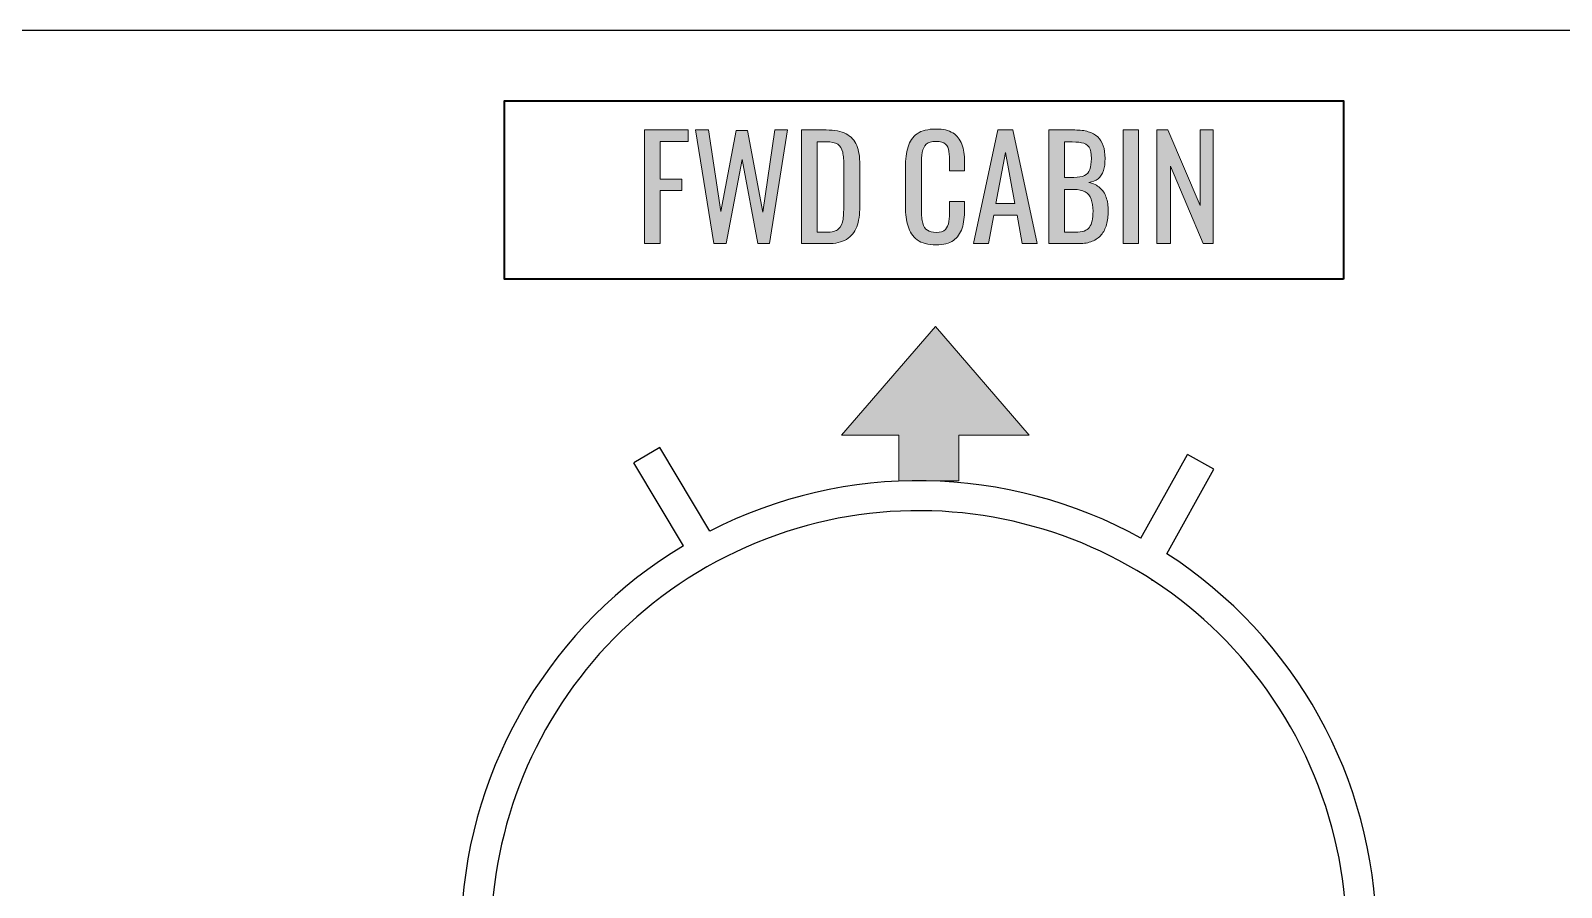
# Model space of a CAD drawing. Header units: inches. Extents: x 63 to 550, y 310 to 482.
# Drawn here: x 262.1 to 338.5, y 438.8 to 481.5 of the extents above; entities that cross this region are included whole.
import ezdxf

# ---------------------------------------------------------------- set-up
doc = ezdxf.new("R2010")
doc.units = ezdxf.units.IN
doc.header["$MEASUREMENT"] = 0
for name, color, linetype in [('Air Cond_Holes v2_0', 7, 'Continuous'), ('LINES', 7, 'Continuous'), ('TEXT', 7, 'Continuous')]:
    doc.layers.add(name, color=color, linetype=linetype)

# ---------------------------------------------------------------- blocks, each defined once
blk = doc.blocks.new('block 31')
at = {"color": 7, "lineweight": 25}
blk.add_open_spline([(316.043, 417.123), (326.573, 422.429), (330.809, 435.267), (325.503, 445.798), (320.197, 456.329), (307.359, 460.564), (296.828, 455.259), (286.298, 449.953), (282.062, 437.115), (287.368, 426.584), (289.282, 422.785), (292.287, 419.644), (295.998, 417.565)], degree=3, knots=[0, 0, 0, 0, 1, 1, 1, 2, 2, 2, 3, 3, 3, 4, 4, 4, 4], dxfattribs=at)
blk = doc.blocks.new('block 33')
at = {"color": 7, "lineweight": 25}
blk.add_open_spline([(329.278, 436.546), (329.16, 444.185), (325.231, 451.26), (318.81, 455.399)], degree=3, dxfattribs=at)
blk = doc.blocks.new('block 34')
at = {"color": 7, "lineweight": 25}
blk.add_open_spline([(317.522, 456.17), (310.855, 459.871), (302.781, 460.003), (295.997, 456.521)], degree=3, dxfattribs=at)
blk = doc.blocks.new('block 35')
at = {"color": 7, "lineweight": 25}
blk.add_open_spline([(294.685, 455.792), (288.153, 451.878), (284.001, 444.966), (283.611, 437.362)], degree=3, dxfattribs=at)
blk = doc.blocks.new('block 49')
at = {"color": 7, "lineweight": 25}
blk.add_lwpolyline([(316.781, 454.841), (316.793, 454.862)], dxfattribs=at)
blk = doc.blocks.new('block 50')
at = {"color": 7, "lineweight": 25}
blk.add_lwpolyline([(317.522, 456.17), (319.848, 460.342)], dxfattribs=at)
blk = doc.blocks.new('block 51')
at = {"color": 7, "lineweight": 25}
blk.add_lwpolyline([(318.066, 454.064), (318.079, 454.088)], dxfattribs=at)
blk = doc.blocks.new('block 52')
at = {"color": 7, "lineweight": 25}
blk.add_lwpolyline([(318.81, 455.399), (321.159, 459.612)], dxfattribs=at)
blk = doc.blocks.new('block 53')
at = {"color": 7, "lineweight": 25}
blk.add_lwpolyline([(321.159, 459.612), (319.848, 460.342)], dxfattribs=at)
blk = doc.blocks.new('block 54')
at = {"color": 7, "lineweight": 25}
blk.add_lwpolyline([(294.685, 455.792), (292.214, 459.928)], dxfattribs=at)
blk = doc.blocks.new('block 55')
at = {"color": 7, "lineweight": 25}
blk.add_lwpolyline([(295.997, 456.521), (293.502, 460.697)], dxfattribs=at)
blk = doc.blocks.new('block 56')
at = {"color": 7, "lineweight": 25}
blk.add_lwpolyline([(293.502, 460.697), (292.214, 459.928)], dxfattribs=at)
blk = doc.blocks.new('block 118')
at = {"layer": 'Air Cond_Holes v2_0', "color": 7, "lineweight": 25}
blk.add_lwpolyline([(550.25, 481.5), (62.75, 481.5)], dxfattribs=at)
blk = doc.blocks.new('block 179')
at = {"layer": 'LINES'}
h = blk.add_hatch(color=7, dxfattribs=at)
h.dxf.hatch_style = 2
h.paths.add_polyline_path([(311.95, 461.32), (308.43, 461.32), (308.43, 459.03), (305.43, 459.03), (305.43, 461.32), (302.57, 461.32), (307.26, 466.74)])
at = {"layer": 'LINES', "lineweight": 0}
blk.add_lwpolyline([(311.95, 461.32), (308.43, 461.32), (308.43, 459.03), (305.43, 459.03), (305.43, 461.32), (302.57, 461.32), (307.26, 466.74), (311.95, 461.32)], dxfattribs=at)
blk = doc.blocks.new('block 178')
at = {"layer": 'LINES'}
blk.add_blockref('block 179', (0, 0), dxfattribs=at)
blk = doc.blocks.new('block 224')
at = {"layer": 'TEXT'}
h = blk.add_hatch(color=7, dxfattribs=at)
h.dxf.hatch_style = 2
h.paths.add_polyline_path([(292.738, 470.872), (292.738, 476.542), (294.929, 476.542), (294.929, 475.975), (293.529, 475.975), (293.529, 474.084), (294.614, 474.084), (294.614, 473.524), (293.529, 473.524), (293.529, 470.872)])
h = blk.add_hatch(color=7, dxfattribs=at)
h.dxf.hatch_style = 2
h.paths.add_polyline_path([(296.21, 470.872), (295.286, 476.542), (295.944, 476.542), (296.553, 472.468), (297.316, 476.521), (297.876, 476.521), (298.646, 472.447), (299.241, 476.542), (299.885, 476.542), (298.975, 470.872), (298.401, 470.872), (297.61, 475.072), (296.812, 470.872)])
h = blk.add_hatch(color=7, dxfattribs=at)
h.dxf.hatch_style = 2
edge = h.paths.add_edge_path()
edge.add_spline(control_points=[(300.578, 470.872), (300.578, 470.872), (300.578, 476.542), (300.578, 476.542), (300.578, 476.542), (301.81, 476.542), (301.81, 476.542), (302.23, 476.542), (302.562, 476.478), (302.808, 476.349), (303.053, 476.221), (303.228, 476.028), (303.333, 475.771), (303.438, 475.515), (303.49, 475.195), (303.49, 474.812), (303.49, 474.812), (303.49, 472.727), (303.49, 472.727), (303.49, 472.325), (303.438, 471.987), (303.333, 471.711), (303.228, 471.436), (303.057, 471.228), (302.822, 471.085), (302.586, 470.943), (302.27, 470.872), (301.873, 470.872), (301.873, 470.872), (300.578, 470.872), (300.578, 470.872)], knot_values=[0, 0, 0, 0, 1, 1, 1, 2, 2, 2, 3, 3, 3, 4, 4, 4, 5, 5, 5, 6, 6, 6, 7, 7, 7, 8, 8, 8, 9, 9, 9, 10, 10, 10, 10], degree=3, periodic=0)
edge = h.paths.add_edge_path()
edge.add_spline(control_points=[(301.369, 471.438), (301.369, 471.438), (301.817, 471.438), (301.817, 471.438), (302.106, 471.438), (302.312, 471.495), (302.433, 471.606), (302.555, 471.719), (302.628, 471.882), (302.654, 472.097), (302.679, 472.311), (302.692, 472.57), (302.692, 472.874), (302.692, 472.874), (302.692, 474.714), (302.692, 474.714), (302.692, 475.009), (302.673, 475.247), (302.636, 475.429), (302.599, 475.61), (302.517, 475.744), (302.391, 475.828), (302.265, 475.912), (302.067, 475.954), (301.796, 475.954), (301.796, 475.954), (301.369, 475.954), (301.369, 475.954), (301.369, 475.954), (301.369, 471.438), (301.369, 471.438)], knot_values=[0, 0, 0, 0, 1, 1, 1, 2, 2, 2, 3, 3, 3, 4, 4, 4, 5, 5, 5, 6, 6, 6, 7, 7, 7, 8, 8, 8, 9, 9, 9, 10, 10, 10, 10], degree=3, periodic=0)
h = blk.add_hatch(color=7, dxfattribs=at)
h.dxf.hatch_style = 2
edge = h.paths.add_edge_path()
edge.add_spline(control_points=[(307.291, 470.809), (306.89, 470.809), (306.578, 470.893), (306.357, 471.061), (306.135, 471.229), (305.981, 471.455), (305.895, 471.74), (305.808, 472.024), (305.765, 472.342), (305.765, 472.691), (305.765, 472.691), (305.765, 474.693), (305.765, 474.693), (305.765, 475.076), (305.808, 475.41), (305.895, 475.695), (305.981, 475.979), (306.135, 476.2), (306.357, 476.356), (306.578, 476.512), (306.89, 476.591), (307.291, 476.591), (307.646, 476.591), (307.927, 476.525), (308.135, 476.395), (308.343, 476.264), (308.492, 476.077), (308.583, 475.834), (308.674, 475.592), (308.72, 475.3), (308.72, 474.959), (308.72, 474.959), (308.72, 474.512), (308.72, 474.512), (308.72, 474.512), (307.971, 474.512), (307.971, 474.512), (307.971, 474.512), (307.971, 474.911), (307.971, 474.911), (307.971, 475.121), (307.96, 475.306), (307.938, 475.467), (307.918, 475.628), (307.86, 475.753), (307.768, 475.842), (307.674, 475.93), (307.518, 475.975), (307.299, 475.975), (307.074, 475.975), (306.911, 475.927), (306.809, 475.831), (306.706, 475.735), (306.64, 475.6), (306.609, 475.425), (306.578, 475.25), (306.563, 475.046), (306.563, 474.812), (306.563, 474.812), (306.563, 472.565), (306.563, 472.565), (306.563, 472.281), (306.587, 472.056), (306.634, 471.89), (306.68, 471.725), (306.757, 471.606), (306.864, 471.537), (306.972, 471.467), (307.116, 471.432), (307.299, 471.432), (307.513, 471.432), (307.667, 471.479), (307.761, 471.575), (307.854, 471.671), (307.912, 471.803), (307.936, 471.971), (307.959, 472.139), (307.971, 472.334), (307.971, 472.559), (307.971, 472.559), (307.971, 472.979), (307.971, 472.979), (307.971, 472.979), (308.72, 472.979), (308.72, 472.979), (308.72, 472.979), (308.72, 472.559), (308.72, 472.559), (308.72, 472.213), (308.678, 471.909), (308.594, 471.645), (308.51, 471.381), (308.364, 471.176), (308.159, 471.029), (307.954, 470.882), (307.665, 470.809), (307.291, 470.809)], knot_values=[0, 0, 0, 0, 1, 1, 1, 2, 2, 2, 3, 3, 3, 4, 4, 4, 5, 5, 5, 6, 6, 6, 7, 7, 7, 8, 8, 8, 9, 9, 9, 10, 10, 10, 11, 11, 11, 12, 12, 12, 13, 13, 13, 14, 14, 14, 15, 15, 15, 16, 16, 16, 17, 17, 17, 18, 18, 18, 19, 19, 19, 20, 20, 20, 21, 21, 21, 22, 22, 22, 23, 23, 23, 24, 24, 24, 25, 25, 25, 26, 26, 26, 27, 27, 27, 28, 28, 28, 29, 29, 29, 30, 30, 30, 31, 31, 31, 32, 32, 32, 32], degree=3, periodic=0)
h = blk.add_hatch(color=7, dxfattribs=at)
h.dxf.hatch_style = 2
h.paths.add_polyline_path([(309.167, 470.872), (310.371, 476.542), (311.135, 476.542), (312.346, 470.872), (311.597, 470.872), (311.338, 472.3), (310.183, 472.3), (309.909, 470.872)])
h.paths.add_polyline_path([(310.287, 472.867), (311.232, 472.867), (310.757, 475.421)])
h = blk.add_hatch(color=7, dxfattribs=at)
h.dxf.hatch_style = 2
edge = h.paths.add_edge_path()
edge.add_spline(control_points=[(312.919, 470.872), (312.919, 470.872), (312.919, 476.542), (312.919, 476.542), (312.919, 476.542), (314.222, 476.542), (314.222, 476.542), (314.478, 476.542), (314.701, 476.514), (314.89, 476.458), (315.079, 476.401), (315.236, 476.315), (315.362, 476.199), (315.488, 476.082), (315.582, 475.934), (315.643, 475.754), (315.703, 475.574), (315.733, 475.363), (315.733, 475.121), (315.733, 474.887), (315.704, 474.686), (315.646, 474.515), (315.587, 474.345), (315.499, 474.21), (315.38, 474.113), (315.261, 474.015), (315.107, 473.952), (314.921, 473.923), (315.149, 473.872), (315.334, 473.785), (315.475, 473.661), (315.614, 473.538), (315.718, 473.379), (315.786, 473.185), (315.854, 472.991), (315.888, 472.759), (315.888, 472.489), (315.888, 472.246), (315.859, 472.024), (315.804, 471.824), (315.747, 471.623), (315.66, 471.453), (315.541, 471.312), (315.422, 471.172), (315.271, 471.064), (315.086, 470.987), (314.901, 470.91), (314.684, 470.872), (314.432, 470.872), (314.432, 470.872), (312.919, 470.872), (312.919, 470.872)], knot_values=[0, 0, 0, 0, 1, 1, 1, 2, 2, 2, 3, 3, 3, 4, 4, 4, 5, 5, 5, 6, 6, 6, 7, 7, 7, 8, 8, 8, 9, 9, 9, 10, 10, 10, 11, 11, 11, 12, 12, 12, 13, 13, 13, 14, 14, 14, 15, 15, 15, 16, 16, 16, 17, 17, 17, 17], degree=3, periodic=0)
edge = h.paths.add_edge_path()
edge.add_spline(control_points=[(313.71, 474.176), (313.71, 474.176), (314.18, 474.176), (314.18, 474.176), (314.403, 474.176), (314.578, 474.207), (314.704, 474.27), (314.83, 474.333), (314.919, 474.435), (314.971, 474.575), (315.021, 474.714), (315.047, 474.896), (315.047, 475.121), (315.047, 475.382), (315.008, 475.571), (314.929, 475.687), (314.849, 475.804), (314.726, 475.877), (314.558, 475.908), (314.39, 475.938), (314.17, 475.954), (313.899, 475.954), (313.899, 475.954), (313.71, 475.954), (313.71, 475.954), (313.71, 475.954), (313.71, 474.176), (313.71, 474.176)], knot_values=[0, 0, 0, 0, 1, 1, 1, 2, 2, 2, 3, 3, 3, 4, 4, 4, 5, 5, 5, 6, 6, 6, 7, 7, 7, 8, 8, 8, 9, 9, 9, 9], degree=3, periodic=0)
edge = h.paths.add_edge_path()
edge.add_spline(control_points=[(313.71, 471.438), (313.71, 471.438), (314.242, 471.438), (314.242, 471.438), (314.597, 471.438), (314.834, 471.521), (314.953, 471.687), (315.071, 471.853), (315.131, 472.12), (315.131, 472.489), (315.131, 472.727), (315.1, 472.926), (315.037, 473.087), (314.974, 473.248), (314.873, 473.369), (314.735, 473.451), (314.598, 473.533), (314.412, 473.574), (314.18, 473.574), (314.18, 473.574), (313.71, 473.574), (313.71, 473.574), (313.71, 473.574), (313.71, 471.438), (313.71, 471.438)], knot_values=[0, 0, 0, 0, 1, 1, 1, 2, 2, 2, 3, 3, 3, 4, 4, 4, 5, 5, 5, 6, 6, 6, 7, 7, 7, 8, 8, 8, 8], degree=3, periodic=0)
h = blk.add_hatch(color=7, dxfattribs=at)
h.dxf.hatch_style = 2
h.paths.add_polyline_path([(316.629, 470.872), (316.629, 476.542), (317.406, 476.542), (317.406, 470.872)])
h = blk.add_hatch(color=7, dxfattribs=at)
h.dxf.hatch_style = 2
h.paths.add_polyline_path([(318.323, 470.872), (318.323, 476.542), (318.862, 476.542), (320.472, 472.775), (320.472, 476.542), (321.13, 476.542), (321.13, 470.872), (320.626, 470.872), (318.995, 474.743), (318.995, 470.872)])
at = {"layer": 'TEXT', "lineweight": 0}
for points in [[(292.738, 470.872), (292.738, 476.542), (294.929, 476.542), (294.929, 475.975), (293.529, 475.975), (293.529, 474.084), (294.614, 474.084), (294.614, 473.524), (293.529, 473.524), (293.529, 470.872), (292.738, 470.872)], [(296.21, 470.872), (295.286, 476.542), (295.944, 476.542), (296.553, 472.468), (297.316, 476.521), (297.876, 476.521), (298.646, 472.447), (299.241, 476.542), (299.885, 476.542), (298.975, 470.872), (298.401, 470.872), (297.61, 475.072), (296.812, 470.872), (296.21, 470.872)], [(309.167, 470.872), (310.371, 476.542), (311.135, 476.542), (312.346, 470.872), (311.597, 470.872), (311.338, 472.3), (310.183, 472.3), (309.909, 470.872), (309.167, 470.872)], [(316.629, 470.872), (316.629, 476.542), (317.406, 476.542), (317.406, 470.872), (316.629, 470.872)], [(318.323, 470.872), (318.323, 476.542), (318.862, 476.542), (320.472, 472.775), (320.472, 476.542), (321.13, 476.542), (321.13, 470.872), (320.626, 470.872), (318.995, 474.743), (318.995, 470.872), (318.323, 470.872)], [(310.287, 472.867), (311.232, 472.867), (310.757, 475.421), (310.287, 472.867)]]:
    blk.add_lwpolyline(points, dxfattribs=at)
for points, knots in [([(300.578, 470.872), (300.578, 470.872), (300.578, 476.542), (300.578, 476.542), (300.578, 476.542), (301.81, 476.542), (301.81, 476.542), (302.23, 476.542), (302.562, 476.478), (302.808, 476.349), (303.053, 476.221), (303.228, 476.028), (303.333, 475.771), (303.438, 475.515), (303.49, 475.195), (303.49, 474.812), (303.49, 474.812), (303.49, 472.727), (303.49, 472.727), (303.49, 472.325), (303.438, 471.987), (303.333, 471.711), (303.228, 471.436), (303.057, 471.228), (302.822, 471.085), (302.586, 470.943), (302.27, 470.872), (301.873, 470.872), (301.873, 470.872), (300.578, 470.872), (300.578, 470.872)], [0, 0, 0, 0, 1, 1, 1, 2, 2, 2, 3, 3, 3, 4, 4, 4, 5, 5, 5, 6, 6, 6, 7, 7, 7, 8, 8, 8, 9, 9, 9, 10, 10, 10, 10]), ([(307.291, 470.809), (306.89, 470.809), (306.578, 470.893), (306.357, 471.061), (306.135, 471.229), (305.981, 471.455), (305.895, 471.74), (305.808, 472.024), (305.765, 472.342), (305.765, 472.691), (305.765, 472.691), (305.765, 474.693), (305.765, 474.693), (305.765, 475.076), (305.808, 475.41), (305.895, 475.695), (305.981, 475.979), (306.135, 476.2), (306.357, 476.356), (306.578, 476.512), (306.89, 476.591), (307.291, 476.591), (307.646, 476.591), (307.927, 476.525), (308.135, 476.395), (308.343, 476.264), (308.492, 476.077), (308.583, 475.834), (308.674, 475.592), (308.72, 475.3), (308.72, 474.959), (308.72, 474.959), (308.72, 474.512), (308.72, 474.512), (308.72, 474.512), (307.971, 474.512), (307.971, 474.512), (307.971, 474.512), (307.971, 474.911), (307.971, 474.911), (307.971, 475.121), (307.96, 475.306), (307.938, 475.467), (307.918, 475.628), (307.86, 475.753), (307.768, 475.842), (307.674, 475.93), (307.518, 475.975), (307.299, 475.975), (307.074, 475.975), (306.911, 475.927), (306.809, 475.831), (306.706, 475.735), (306.64, 475.6), (306.609, 475.425), (306.578, 475.25), (306.563, 475.046), (306.563, 474.812), (306.563, 474.812), (306.563, 472.565), (306.563, 472.565), (306.563, 472.281), (306.587, 472.056), (306.634, 471.89), (306.68, 471.725), (306.757, 471.606), (306.864, 471.537), (306.972, 471.467), (307.116, 471.432), (307.299, 471.432), (307.513, 471.432), (307.667, 471.479), (307.761, 471.575), (307.854, 471.671), (307.912, 471.803), (307.936, 471.971), (307.959, 472.139), (307.971, 472.334), (307.971, 472.559), (307.971, 472.559), (307.971, 472.979), (307.971, 472.979), (307.971, 472.979), (308.72, 472.979), (308.72, 472.979), (308.72, 472.979), (308.72, 472.559), (308.72, 472.559), (308.72, 472.213), (308.678, 471.909), (308.594, 471.645), (308.51, 471.381), (308.364, 471.176), (308.159, 471.029), (307.954, 470.882), (307.665, 470.809), (307.291, 470.809)], [0, 0, 0, 0, 1, 1, 1, 2, 2, 2, 3, 3, 3, 4, 4, 4, 5, 5, 5, 6, 6, 6, 7, 7, 7, 8, 8, 8, 9, 9, 9, 10, 10, 10, 11, 11, 11, 12, 12, 12, 13, 13, 13, 14, 14, 14, 15, 15, 15, 16, 16, 16, 17, 17, 17, 18, 18, 18, 19, 19, 19, 20, 20, 20, 21, 21, 21, 22, 22, 22, 23, 23, 23, 24, 24, 24, 25, 25, 25, 26, 26, 26, 27, 27, 27, 28, 28, 28, 29, 29, 29, 30, 30, 30, 31, 31, 31, 32, 32, 32, 32]), ([(312.919, 470.872), (312.919, 470.872), (312.919, 476.542), (312.919, 476.542), (312.919, 476.542), (314.222, 476.542), (314.222, 476.542), (314.478, 476.542), (314.701, 476.514), (314.89, 476.458), (315.079, 476.401), (315.236, 476.315), (315.362, 476.199), (315.488, 476.082), (315.582, 475.934), (315.643, 475.754), (315.703, 475.574), (315.733, 475.363), (315.733, 475.121), (315.733, 474.887), (315.704, 474.686), (315.646, 474.515), (315.587, 474.345), (315.499, 474.21), (315.38, 474.113), (315.261, 474.015), (315.107, 473.952), (314.921, 473.923), (315.149, 473.872), (315.334, 473.785), (315.475, 473.661), (315.614, 473.538), (315.718, 473.379), (315.786, 473.185), (315.854, 472.991), (315.888, 472.759), (315.888, 472.489), (315.888, 472.246), (315.859, 472.024), (315.804, 471.824), (315.747, 471.623), (315.66, 471.453), (315.541, 471.312), (315.422, 471.172), (315.271, 471.064), (315.086, 470.987), (314.901, 470.91), (314.684, 470.872), (314.432, 470.872), (314.432, 470.872), (312.919, 470.872), (312.919, 470.872)], [0, 0, 0, 0, 1, 1, 1, 2, 2, 2, 3, 3, 3, 4, 4, 4, 5, 5, 5, 6, 6, 6, 7, 7, 7, 8, 8, 8, 9, 9, 9, 10, 10, 10, 11, 11, 11, 12, 12, 12, 13, 13, 13, 14, 14, 14, 15, 15, 15, 16, 16, 16, 17, 17, 17, 17]), ([(301.369, 471.438), (301.369, 471.438), (301.817, 471.438), (301.817, 471.438), (302.106, 471.438), (302.312, 471.495), (302.433, 471.606), (302.555, 471.719), (302.628, 471.882), (302.654, 472.097), (302.679, 472.311), (302.692, 472.57), (302.692, 472.874), (302.692, 472.874), (302.692, 474.714), (302.692, 474.714), (302.692, 475.009), (302.673, 475.247), (302.636, 475.429), (302.599, 475.61), (302.517, 475.744), (302.391, 475.828), (302.265, 475.912), (302.067, 475.954), (301.796, 475.954), (301.796, 475.954), (301.369, 475.954), (301.369, 475.954), (301.369, 475.954), (301.369, 471.438), (301.369, 471.438)], [0, 0, 0, 0, 1, 1, 1, 2, 2, 2, 3, 3, 3, 4, 4, 4, 5, 5, 5, 6, 6, 6, 7, 7, 7, 8, 8, 8, 9, 9, 9, 10, 10, 10, 10]), ([(313.71, 474.176), (313.71, 474.176), (314.18, 474.176), (314.18, 474.176), (314.403, 474.176), (314.578, 474.207), (314.704, 474.27), (314.83, 474.333), (314.919, 474.435), (314.971, 474.575), (315.021, 474.714), (315.047, 474.896), (315.047, 475.121), (315.047, 475.382), (315.008, 475.571), (314.929, 475.687), (314.849, 475.804), (314.726, 475.877), (314.558, 475.908), (314.39, 475.938), (314.17, 475.954), (313.899, 475.954), (313.899, 475.954), (313.71, 475.954), (313.71, 475.954), (313.71, 475.954), (313.71, 474.176), (313.71, 474.176)], [0, 0, 0, 0, 1, 1, 1, 2, 2, 2, 3, 3, 3, 4, 4, 4, 5, 5, 5, 6, 6, 6, 7, 7, 7, 8, 8, 8, 9, 9, 9, 9]), ([(313.71, 471.438), (313.71, 471.438), (314.242, 471.438), (314.242, 471.438), (314.597, 471.438), (314.834, 471.521), (314.953, 471.687), (315.071, 471.853), (315.131, 472.12), (315.131, 472.489), (315.131, 472.727), (315.1, 472.926), (315.037, 473.087), (314.974, 473.248), (314.873, 473.369), (314.735, 473.451), (314.598, 473.533), (314.412, 473.574), (314.18, 473.574), (314.18, 473.574), (313.71, 473.574), (313.71, 473.574), (313.71, 473.574), (313.71, 471.438), (313.71, 471.438)], [0, 0, 0, 0, 1, 1, 1, 2, 2, 2, 3, 3, 3, 4, 4, 4, 5, 5, 5, 6, 6, 6, 7, 7, 7, 8, 8, 8, 8])]:
    blk.add_open_spline(points, degree=3, knots=knots, dxfattribs=at)

msp = doc.modelspace()

# ---------------------------------------------------------------- linework, layer by layer
at = {"layer": 'LINES', "color": 7, "lineweight": 35}
msp.add_lwpolyline([(327.628, 469.106), (285.753, 469.106), (285.753, 478), (327.628, 478), (327.628, 469.106)], dxfattribs=at)

# ---------------------------------------------------------------- block references
for name in ['block 31', 'block 56', 'block 55', 'block 34', 'block 50', 'block 53', 'block 54', 'block 52', 'block 35', 'block 33', 'block 49', 'block 51']:
    msp.add_blockref(name, (0, 0))
at = {"layer": 'Air Cond_Holes v2_0'}
msp.add_blockref('block 118', (0, 0), dxfattribs=at)
at = {"layer": 'LINES'}
msp.add_blockref('block 178', (0, 0), dxfattribs=at)
at = {"layer": 'TEXT'}
msp.add_blockref('block 224', (0, 0), dxfattribs=at)

doc.saveas('drawing.dxf')
